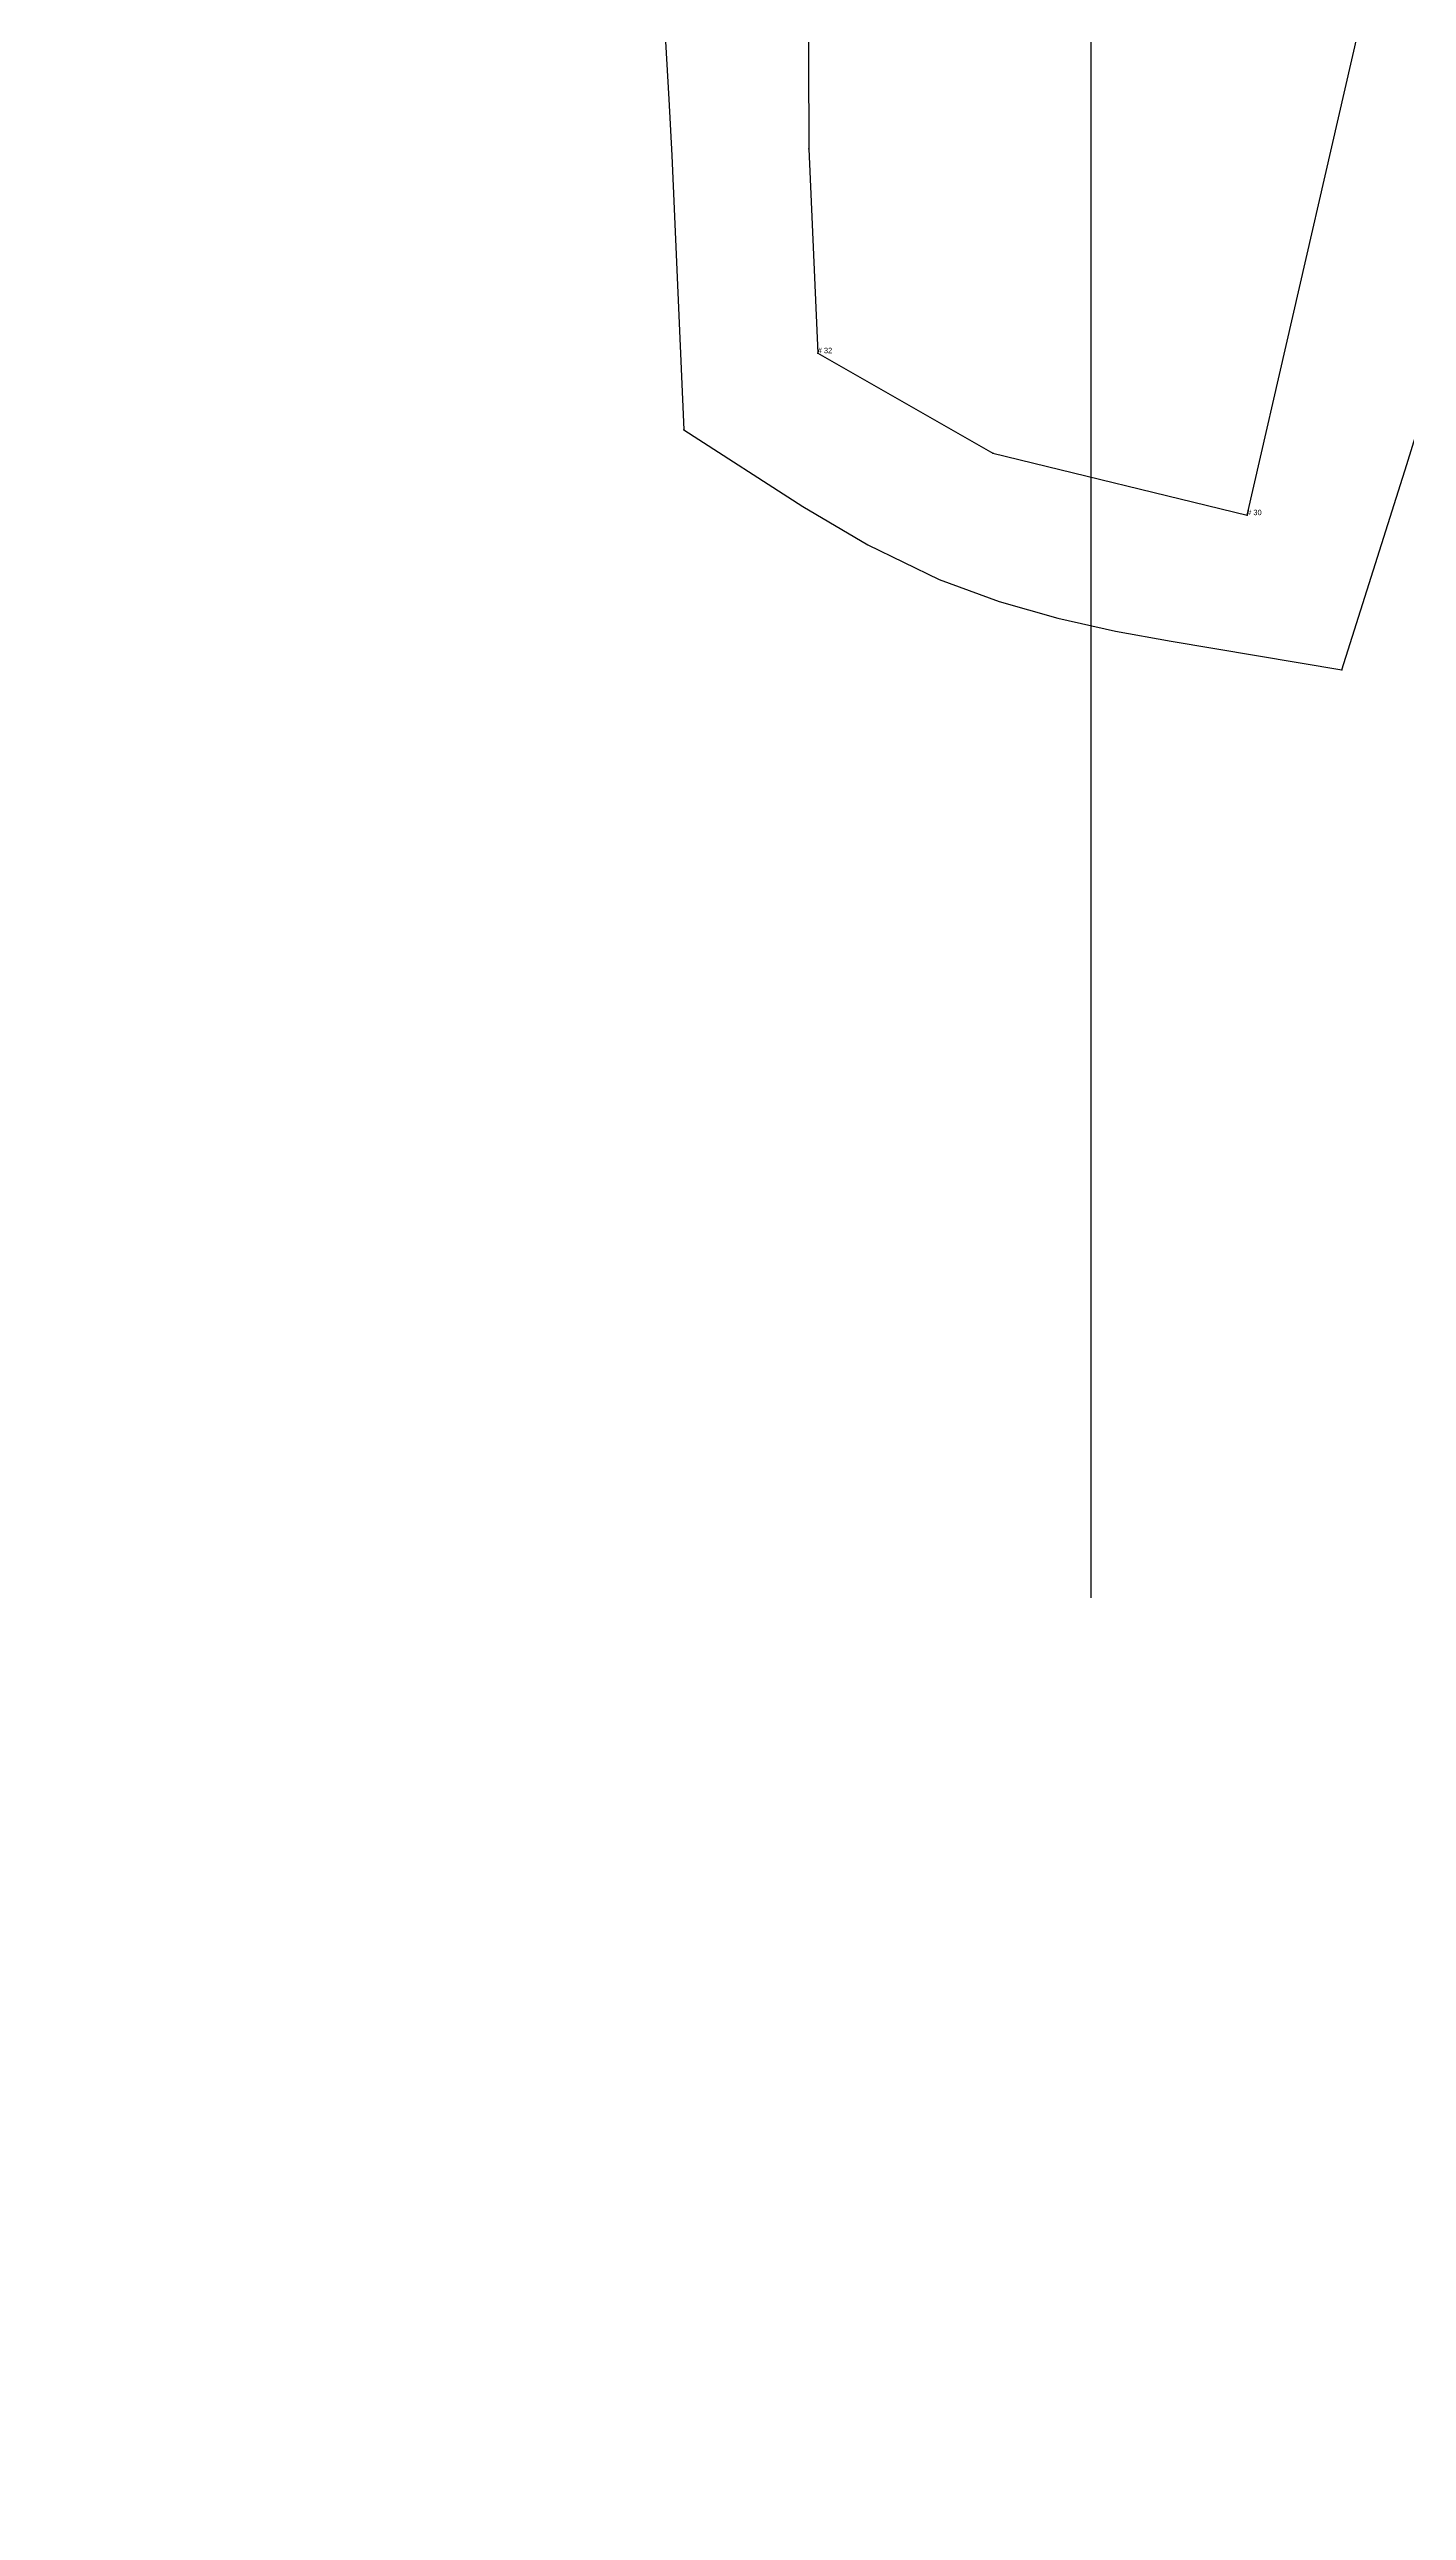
# Model space of a CAD drawing. Extents: x -200 to 162, y 0 to 712.
# Drawn here: x 30 to 92.9, y 483.8 to 598 of the extents above; entities that cross this region are included whole.
import ezdxf

# ---------------------------------------------------------------- set-up
doc = ezdxf.new("R2010")
doc.units = 0

# ---------------------------------------------------------------- blocks, each defined once
blk = doc.blocks.new('Pattern_3123086_M')
at = {"layer": '1'}
blk.add_lwpolyline([(85.548515, 576.370239), (91.892113, 604.021484), (86.670181, 636.256653), (79.97998, 655.976624), (73.401299, 639.845276), (65.153069, 614.509521), (65.225769, 593.359253), (65.640358, 583.880188), (73.75679, 579.24176)], close=True, dxfattribs=at)
at = {"layer": '14'}
blk.add_lwpolyline([(58.582207, 598.334167), (58.735126, 595.661987), (58.883625, 593.040833), (59.439968, 580.320679), (64.950974, 576.770996), (67.969826, 574.991821), (71.268242, 573.391235), (74.046471, 572.36853), (76.776245, 571.593811), (79.441666, 570.997314), (82.020775, 570.519836), (89.935043, 569.203369), (89.935043, 569.203369), (92.275703, 576.573914), (92.947754, 578.710938), (93.613029, 580.869568), (94.263901, 583.048218), (94.892647, 585.245667), (95.492546, 587.464478), (96.056419, 589.706848), (96.57608, 591.971252), (97.044197, 594.260864), (97.452377, 596.575256), (97.792419, 598.915527)], dxfattribs=at)
at = {"layer": '2'}
for p in [(65.640358, 583.880188), (65.640358, 583.880188), (59.439968, 580.320679), (59.439968, 580.320679), (85.548515, 576.370239), (85.548515, 576.370239), (89.935043, 569.203369), (89.935043, 569.203369), (89.935043, 569.203369), (89.935043, 569.203369)]:
    blk.add_point(p, dxfattribs=at)
at = {"layer": '3'}
for p in [(65.225769, 593.359253), (65.225769, 593.359253), (73.75679, 579.24176), (73.75679, 579.24176)]:
    blk.add_point(p, dxfattribs=at)
at = {"layer": '7'}
blk.add_line((78.319931, 526.173462), (78.319931, 706.173462), dxfattribs=at)
at = {"layer": '84'}
blk.add_lwpolyline([(85.548515, 576.370239), (91.892113, 604.021484), (86.670181, 636.256653), (79.97998, 655.976624), (79.97998, 655.976624), (73.401299, 639.845276), (65.153069, 614.509521), (65.225769, 593.359253), (65.640358, 583.880188), (65.640358, 583.880188), (73.75679, 579.24176), (85.548515, 576.370239)], close=True, dxfattribs=at)
at = {"layer": '1'}
for s, p in [('# 32', (65.640358, 583.880188)), ('# 30', (85.548515, 576.370239))]:
    blk.add_text(s, height=0.25, dxfattribs=at).set_placement(p)

msp = doc.modelspace()

# ---------------------------------------------------------------- block references
at = {"layer": '1'}
msp.add_blockref('Pattern_3123086_M', (0, 0), dxfattribs=at)

doc.saveas('drawing.dxf')
